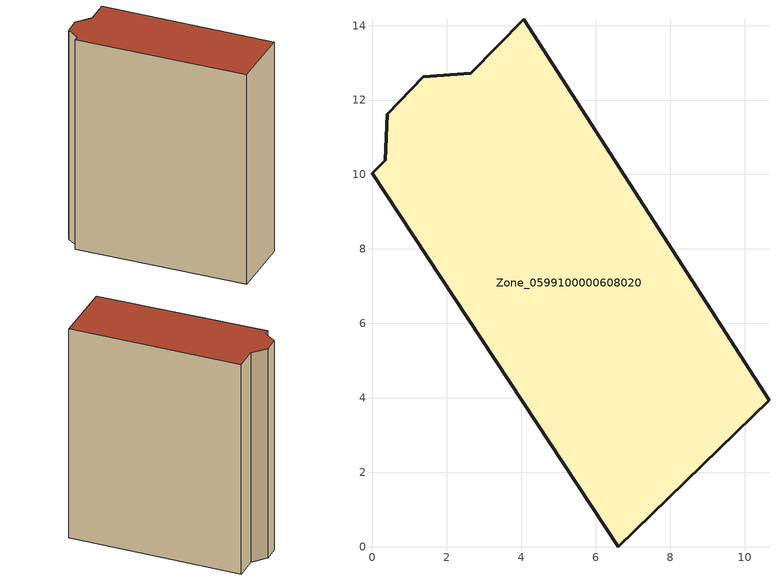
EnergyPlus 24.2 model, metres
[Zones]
Zone_0599100000608020
 floor ground (C_G): 10.65,3.93 6.61,0 0,10.04 0.34,10.38 0.39,11.62 1.36,12.62 2.63,12.71 4.07,14.17 z0
 wall outside (C_F): 6.61,0 10.65,3.93 4.07,14.17 2.63,12.71 1.36,12.62 0.39,11.62 0.34,10.38 0,10.04 6.61,0 z0:13.9
 roof outside (C_R): 4.07,14.17 2.63,12.71 1.36,12.62 0.39,11.62 0.34,10.38 0,10.04 6.61,0 10.65,3.93 z13.9
[BUILDING]
Pand.0599100000608020: North Axis=0; Terrain=City; Loads Convergence Tolerance Value=0.04; Temperature Convergence Tolerance Value=0.4; Solar Distribution=FullExterior; Maximum Number of Warmup Days=25; Minimum Number of Warmup Days=1
[Site:Location]
Rotterdam.The.Hague.AP_ZH_NLD Design_Conditions: Latitude=51.96; Longitude=4.45; Time Zone=1; Elevation=-4.5
[SITE:GROUNDTEMPERATURE:BUILDINGSURFACE]
18, 18, 18, 18, 18, 18, 18, 18, 18, 18, 18, 18
[MATERIAL] Thermal Absorptance=0.9; Solar Absorptance=0.7; Visible Absorptance=0.7
Name | Roughness | Thickness | Conductivity | Density | Specific Heat
G.TI.1946 | MediumSmooth | 0.15 | 1 | 540 | 1210
F.TI.1946 | Rough | 0.3 | 0.857143 | 1920 | 840
R.TI.1946 | MediumRough | 0.2 | 0.1 | 1500 | 1000
[CONSTRUCTION]
C_G: G.TI.1946
C_F: F.TI.1946
C_R: R.TI.1946
[ZONE]
Zone_0599100000608020: Type=1; Multiplier=1; Ceiling Height=Autocalculate; Volume=Autocalculate; Floor Area=autocalculate; Part of Total Floor Area=Yes
[ZONEINFILTRATION:DESIGNFLOWRATE]
Infil_Zone_0599100000608020: Zone or ZoneList or Space or SpaceList=Zone_0599100000608020; Schedule=AlwaysOn; Design Flow Rate Calculation Method=Flow/Area; Flow Rate per Floor Area=0.003; Constant Term Coefficient=1; Temperature Term Coefficient=0; Velocity Term Coefficient=0; Velocity Squared Term Coefficient=0
[HVACTEMPLATE:ZONE:IDEALLOADSAIRSYSTEM]
Zone_0599100000608020: Maximum Heating Supply Air Temperature=50; Minimum Cooling Supply Air Temperature=13; Maximum Heating Supply Air Humidity Ratio=0.0156; Minimum Cooling Supply Air Humidity Ratio=0.0077; Heating Limit=NoLimit; Cooling Limit=NoLimit; Dehumidification Control Type=ConstantSensibleHeatRatio; Cooling Sensible Heat Ratio=0.7; Dehumidification Setpoint=60; Humidification Control Type=None; Humidification Setpoint=30; Outdoor Air Method=None; Outdoor Air Flow Rate per Person=0.00944; Outdoor Air Flow Rate per Zone Floor Area=0; Outdoor Air Flow Rate per Zone=0; Demand Controlled Ventilation Type=None; Outdoor Air Economizer Type=NoEconomizer; Heat Recovery Type=None; Sensible Heat Recovery Effectiveness=0.7; Latent Heat Recovery Effectiveness=0.65
[ZONECONTROL:THERMOSTAT]
ThermostatControl_Zone_0599100000608020: Zone or ZoneList=Zone_0599100000608020; Control Type Schedule=DualSetpointControlType; Control 1=Thermostat_Zone_0599100000608020; Temperature Difference Between Cutout And Setpoint=0
[THERMOSTATSETPOINT:DUALSETPOINT]
Thermostat_Zone_0599100000608020: Heating Setpoint Temperature Schedule=HeatingSetpoint_Zone_0599100000608020; Cooling Setpoint Temperature Schedule=CoolingSetpoint_Zone_0599100000608020
[SCHEDULE:COMPACT]
HeatingSetpoint_Zone_0599100000608020: Through: 12/31, For: AllDays, Until: 24:00, 21
CoolingSetpoint_Zone_0599100000608020: Through: 12/31, For: AllDays, Until: 24:00, 24
DualSetpointControlType: Through: 12/31, For: AllDays, Until: 24:00, 4
AlwaysOn: Through: 12/31, For: AllDays, Until: 24:00, 1
